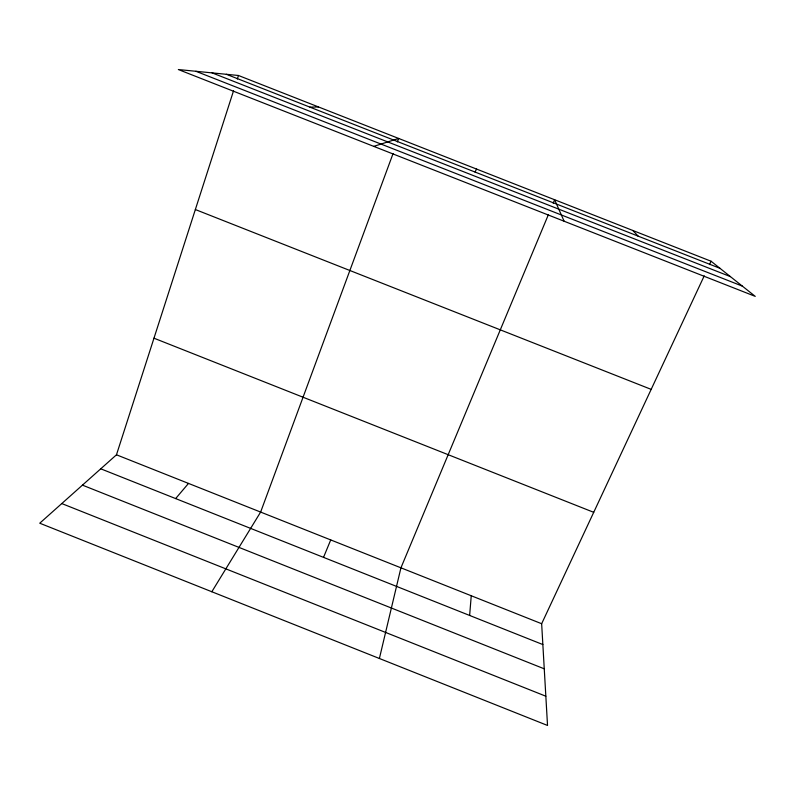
<?xml version="1.0" encoding="UTF-8"?>
<svg xmlns="http://www.w3.org/2000/svg" width="795" height="795" viewBox="0 0 795 795"><rect width="100%" height="100%" fill="white"/><g stroke="black" fill="none" stroke-linecap="round" stroke-linejoin="round"><path stroke-width="1.19" d="M469.636 615.449L471.246 595.753M379.394 658.489L400.938 567.819L548.421 214.58M704.231 275.845L541.653 623.727L547.526 725.457L39.75 523.209L116.468 454.8L233.551 90.779M237.337 79.023L238.47 75.495L711.068 261.227L755.25 296.376L178.348 69.543L238.47 75.495M393.088 153.505L260.631 512.069L211.818 591.748M397.371 141.917L398.653 138.449L373.749 146.369M323.525 557.365L330.73 539.924M553.181 203.162L554.612 199.744L564.132 221.229M709.488 264.606L711.068 261.227M475.012 172.028L476.573 169.067M175.635 498.584L188.495 483.42M309.931 107.136L318.497 106.947M226.356 74.293L719.952 268.303M212.116 72.882L730.416 276.62M195.878 71.282L742.351 286.121M195.351 209.542L651.175 389.371M153.972 338.193L593.716 512.318M116.468 454.8L541.653 623.727M100.756 468.812L542.856 644.556M82.441 485.139L544.257 668.824M61.791 503.563L545.837 696.211M632.78 230.461L638.176 236.155"/></g></svg>
